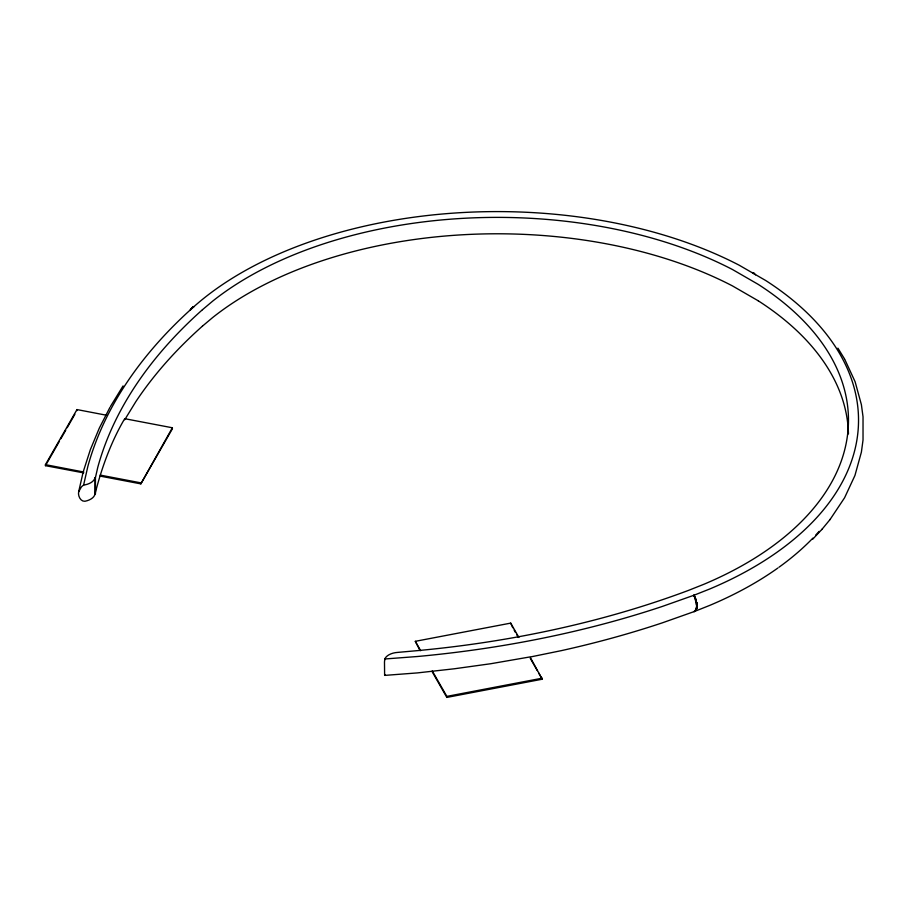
<?xml version="1.0" encoding="UTF-8"?>
<svg xmlns="http://www.w3.org/2000/svg" width="909" height="909" viewBox="0 0 909 909"><rect width="100%" height="100%" fill="white"/><g stroke="black" fill="none" stroke-linecap="round" stroke-linejoin="round"><path stroke-width="1.36" d="M695.658 599.997L696.237 602.474L695.68 599.281C695.078 595.725 698.464 607.848 695.817 609.928C692.056 613.848 697.851 609.462 696.953 606.814L694.249 595.134L662.422 606.405A713.315 411.822 0 0 1 417.356 656.514L384.825 658.98L384.632 660.014M696.533 604.837L696.658 602.315L696.544 609.053L694.033 611.643L696.044 609.848L696.987 605.235L696.771 606.383M695.465 599.372L693.828 595.293M696.192 601.144L695.68 599.281M829.997 519.607L844.575 497.78L854.937 475.498L861.391 452.114L863.027 440.001L863.027 416.765L861.391 404.664L855.119 381.769L844.813 359.441M83.196 471.93L78.651 491.826C77.776 495.712 80.503 501.688 84.935 501.268A15.067 8.704 0 0 0 95.025 493.996C101.285 469.135 110.421 443.422 123.567 420.628L124.749 418.697L172.369 427.775L172.369 428.809L140.838 483.872L100.206 476.123M694.249 611.564L709.44 605.508A361.657 208.797 0 0 0 777.922 567.989M78.651 491.826L81.344 487.008A12.419 10.01 -14.2 0 1 82.753 485.724L83.605 485.076L87.889 466.283A713.281 411.811 0 0 1 193.901 306.663L194.174 306.424A361.657 208.797 0 0 1 739.21 265.223L765.628 280.472A361.657 208.797 0 0 1 709.44 589.112L694.249 595.134L694.567 596.906L694.044 595.213L695.476 598.656M95.434 494.019L95.434 477.611L97.808 467.192A702.884 405.8 0 0 1 202.457 309.708M83.344 471.419L90.377 449.591L99.354 428.025L110.023 407.232M190.345 310.196L190.39 309.878M384.825 658.98L385.189 658.218A15.067 8.704 0 0 1 397.79 652.389L415.788 650.787A702.884 405.8 0 0 0 688.579 590.361L703.543 584.419A351.624 203.014 0 0 0 758.163 284.347L732.495 269.53A351.624 203.014 0 0 0 212.751 301.061L202.468 309.708M384.677 660.127A11.806 1.261 -85.2 0 0 384.484 662.036L384.621 675.319L385.189 674.614M190.663 309.628L191.106 308.821L190.208 310.31M83.628 472.885L45.45 465.681L45.45 464.647L76.981 409.573L107.057 415.345M45.45 465.681L59.46 441.195M60.858 438.752L65.766 430.184M67.164 427.741L74.879 414.277M140.838 483.872L172.369 427.775M110.534 406.346L123.067 385.916M191.106 308.821L190.742 309.344L193.901 306.663M190.595 309.458L191.663 308.094M812.669 539.242L822.088 529.186M821.781 529.549L830.315 519.221M191.697 308.015L193.049 306.947M192.538 307.322L193.447 306.731L192.788 307.197M202.468 326.115L212.751 317.468A351.624 203.014 0 0 1 732.495 285.926L758.163 300.754M431.968 671.342L446.842 697.419L542.23 679.216L530.015 656.923L490.758 663.729L454.375 668.774L417.356 672.91L384.825 675.387M694.465 611.496L696.408 609.428L696.533 606.973M193.867 306.538L193.31 306.856M696.112 601.86L696.76 602.917M693.828 611.7L662.422 622.813A713.372 411.857 0 0 1 561.398 650.628L530.97 656.855M420.015 650.549L415.311 641.322L510.699 623.12L518.914 637.459M432.377 671.126L446.842 696.385L542.23 678.182M83.605 485.076L84.935 484.861A15.067 8.704 0 0 0 95.025 477.589L95.434 477.611M100.206 475.1L140.838 482.849M45.45 464.647L83.81 472.032M755.538 274.813L752.584 272.541M753.391 272.87L752.857 272.632L753.868 273.154M754.629 273.745L753.72 273.041M844.575 358.987L837.916 348.147M512.756 627.721L510.699 623.12M514.119 630.119L515.494 632.505M516.857 634.902L518.221 637.289M530.288 658.366L537.31 670.626M538.719 673.08L542.23 679.216M415.311 641.322L420.685 650.696M696.635 603.576L696.692 604.167M446.842 696.385L446.842 697.419M124.749 418.697L124.749 419.719L135.85 401.619A702.384 405.516 0 0 1 202.468 326.104M95.025 477.589L95.025 493.996M76.981 409.573L76.981 410.607M758.163 300.754A351.624 203.014 0 0 1 848.449 433.934M819.1 531.379A361.657 208.797 0 0 1 815.589 535.253M812.873 538.139A361.657 208.797 0 0 1 779.002 567.216"/></g></svg>
